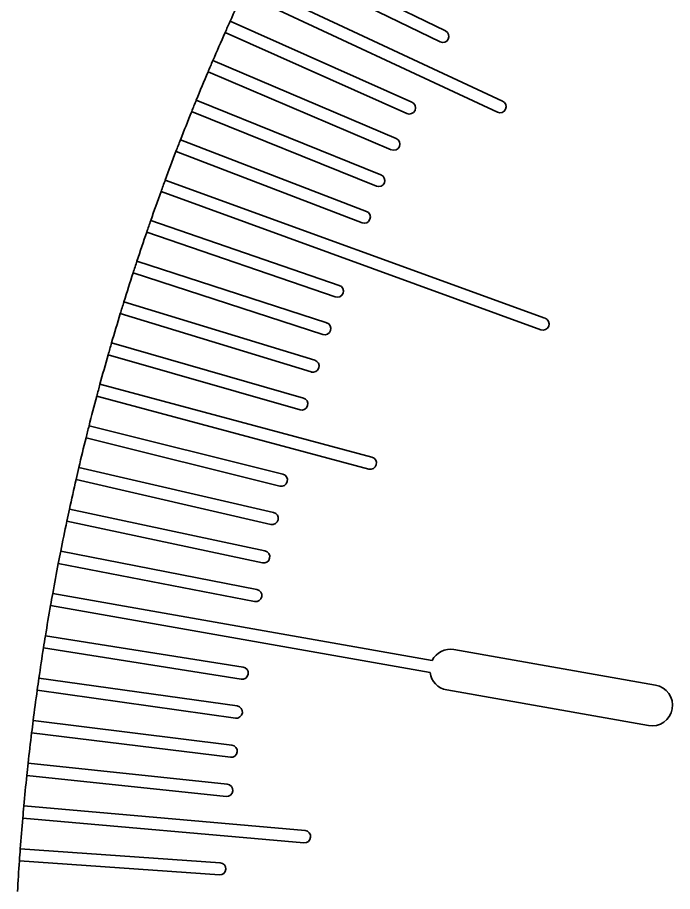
# Model space of a CAD drawing. Extents: x 0 to 297, y 0 to 210.
# Drawn here: x 163 to 178.99, y 101.89 to 123.22 of the extents above; entities that cross this region are included whole.
import ezdxf

# ---------------------------------------------------------------- set-up
doc = ezdxf.new("R2010")
doc.units = 0

msp = doc.modelspace()

# ---------------------------------------------------------------- linework, layer by layer
at = {"color": 7, "lineweight": 35, "ltscale": 0.121392}
msp.add_line((173.443, 122.89), (169.079, 125.018), dxfattribs=at)
at = {"color": 7, "lineweight": 35, "ltscale": 0.121404}
msp.add_line((168.947, 124.749), (173.311, 122.62), dxfattribs=at)
at = {"color": 7, "lineweight": 35, "ltscale": 0.171431}
msp.add_line((174.839, 121.177), (168.624, 124.075), dxfattribs=at)
at = {"color": 7, "lineweight": 35, "ltscale": 0.171443}
msp.add_line((168.497, 123.804), (174.712, 120.906), dxfattribs=at)
at = {"color": 7, "lineweight": 35, "ltscale": 0.121471}
msp.add_line((172.625, 121.149), (168.187, 123.125), dxfattribs=at)
at = {"color": 7, "lineweight": 35, "ltscale": 0.121482}
msp.add_line((168.064, 122.851), (172.503, 120.875), dxfattribs=at)
at = {"color": 7, "lineweight": 35, "ltscale": 0.121511}
msp.add_line((172.239, 120.268), (167.765, 122.167), dxfattribs=at)
at = {"color": 7, "lineweight": 35, "ltscale": 0.121522}
msp.add_line((167.648, 121.891), (172.122, 119.992), dxfattribs=at)
at = {"color": 7, "lineweight": 35, "ltscale": 0.121551}
msp.add_line((171.869, 119.38), (167.361, 121.202), dxfattribs=at)
at = {"color": 7, "lineweight": 35, "ltscale": 0.121563}
msp.add_line((167.248, 120.924), (171.757, 119.102), dxfattribs=at)
at = {"color": 7, "lineweight": 35, "ltscale": 0.121592}
msp.add_line((171.514, 118.487), (166.974, 120.23), dxfattribs=at)
at = {"color": 7, "lineweight": 35, "ltscale": 0.121603}
msp.add_line((166.866, 119.95), (171.407, 118.207), dxfattribs=at)
at = {"color": 7, "lineweight": 35, "ltscale": 0.246633}
msp.add_line((175.873, 115.877), (166.603, 119.251), dxfattribs=at)
at = {"color": 7, "lineweight": 35, "ltscale": 0.246644}
msp.add_line((166.5, 118.969), (175.771, 115.595), dxfattribs=at)
at = {"color": 7, "lineweight": 35, "ltscale": 0.121674}
msp.add_line((170.851, 116.681), (166.25, 118.266), dxfattribs=at)
at = {"color": 7, "lineweight": 35, "ltscale": 0.121685}
msp.add_line((166.152, 117.982), (170.754, 116.397), dxfattribs=at)
at = {"color": 7, "lineweight": 35, "ltscale": 0.121715}
msp.add_line((170.544, 115.77), (165.913, 117.274), dxfattribs=at)
at = {"color": 7, "lineweight": 35, "ltscale": 0.121727}
msp.add_line((165.82, 116.989), (170.451, 115.485), dxfattribs=at)
at = {"color": 7, "lineweight": 35, "ltscale": 0.121757}
msp.add_line((170.252, 114.854), (165.595, 116.278), dxfattribs=at)
at = {"color": 7, "lineweight": 35, "ltscale": 0.121769}
msp.add_line((165.507, 115.991), (170.164, 114.567), dxfattribs=at)
at = {"color": 7, "lineweight": 35, "ltscale": 0.121798}
msp.add_line((169.976, 113.932), (165.293, 115.275), dxfattribs=at)
at = {"color": 7, "lineweight": 35, "ltscale": 0.12181}
msp.add_line((165.21, 114.987), (169.894, 113.644), dxfattribs=at)
at = {"color": 7, "lineweight": 35, "ltscale": 0.17184}
msp.add_line((171.649, 112.489), (165.009, 114.268), dxfattribs=at)
at = {"color": 7, "lineweight": 35, "ltscale": 0.171852}
msp.add_line((164.931, 113.978), (171.571, 112.199), dxfattribs=at)
at = {"color": 7, "lineweight": 35, "ltscale": 0.121883}
msp.add_line((169.474, 112.076), (164.743, 113.255), dxfattribs=at)
at = {"color": 7, "lineweight": 35, "ltscale": 0.121894}
msp.add_line((164.67, 112.964), (169.401, 111.785), dxfattribs=at)
at = {"color": 7, "lineweight": 35, "ltscale": 0.121925}
msp.add_line((169.247, 111.141), (164.495, 112.239), dxfattribs=at)
at = {"color": 7, "lineweight": 35, "ltscale": 0.121937}
msp.add_line((164.427, 111.946), (169.179, 110.849), dxfattribs=at)
at = {"color": 7, "lineweight": 35, "ltscale": 0.121968}
msp.add_line((169.036, 110.203), (164.264, 111.217), dxfattribs=at)
at = {"color": 7, "lineweight": 35, "ltscale": 0.121979}
msp.add_line((164.201, 110.924), (168.974, 109.91), dxfattribs=at)
at = {"color": 7, "lineweight": 35, "ltscale": 0.12201}
msp.add_line((168.842, 109.261), (164.051, 110.193), dxfattribs=at)
at = {"color": 7, "lineweight": 35, "ltscale": 0.122023}
msp.add_line((163.993, 109.898), (168.784, 108.967), dxfattribs=at)
at = {"color": 7, "lineweight": 35, "ltscale": 0.235129}
msp.add_line((173.118, 107.531), (163.856, 109.164), dxfattribs=at)
at = {"color": 7, "lineweight": 35, "ltscale": 0.235141}
msp.add_line((163.803, 108.869), (173.066, 107.235), dxfattribs=at)
at = {"color": 7, "lineweight": 35, "ltscale": 0.122096}
msp.add_line((168.503, 107.368), (163.679, 108.132), dxfattribs=at)
at = {"color": 7, "lineweight": 35, "ltscale": 0.122108}
msp.add_line((163.631, 107.836), (168.456, 107.072), dxfattribs=at)
at = {"color": 7, "lineweight": 35, "ltscale": 0.125}
for p, q in [((178.573, 106.924), (173.649, 107.793)), ((173.475, 106.808), (178.399, 105.94))]:
    msp.add_line(p, q, dxfattribs=at)
at = {"color": 7, "lineweight": 35, "ltscale": 0.122139}
msp.add_line((168.358, 106.417), (163.52, 107.097), dxfattribs=at)
at = {"color": 7, "lineweight": 35, "ltscale": 0.122151}
msp.add_line((163.478, 106.8), (168.316, 106.12), dxfattribs=at)
at = {"color": 7, "lineweight": 35, "ltscale": 0.122182}
msp.add_line((168.23, 105.464), (163.379, 106.06), dxfattribs=at)
at = {"color": 7, "lineweight": 35, "ltscale": 0.122195}
msp.add_line((163.342, 105.762), (168.193, 105.167), dxfattribs=at)
at = {"color": 7, "lineweight": 35, "ltscale": 0.122226}
msp.add_line((168.118, 104.509), (163.256, 105.02), dxfattribs=at)
at = {"color": 7, "lineweight": 35, "ltscale": 0.122238}
msp.add_line((163.224, 104.722), (168.087, 104.211), dxfattribs=at)
at = {"color": 7, "lineweight": 35, "ltscale": 0.172269}
msp.add_line((170.016, 103.378), (163.151, 103.978), dxfattribs=at)
at = {"color": 7, "lineweight": 35, "ltscale": 0.172281}
msp.add_line((163.125, 103.68), (169.99, 103.079), dxfattribs=at)
at = {"color": 7, "lineweight": 35, "ltscale": 0.122313}
msp.add_line((167.945, 102.594), (163.065, 102.935), dxfattribs=at)
at = {"color": 7, "lineweight": 35, "ltscale": 0.122325}
msp.add_line((163.043, 102.636), (167.924, 102.294), dxfattribs=at)
at = {"color": 7, "lineweight": 35}
for centre, radius, start, end in [((222.901, 98.5), 60, 155.05669, 155.76953), ((222.901, 98.5), 60, 155.76953, 156.056), ((222.901, 98.5), 60, 156.056, 156.76887), ((173.377, 122.755), 0.15, 244, 64), ((222.901, 98.5), 60, 156.76887, 157.05534), ((222.901, 98.5), 60, 157.05534, 157.76822), ((222.901, 98.5), 60, 157.76822, 158.0547), ((172.564, 121.012), 0.15, 246, 66), ((174.776, 121.042), 0.15, 245, 65), ((222.901, 98.5), 60, 158.0547, 158.76761), ((222.901, 98.5), 60, 158.76761, 159.05408), ((172.181, 120.13), 0.15, 247, 67), ((222.901, 98.5), 60, 159.05408, 159.76703), ((222.901, 98.5), 60, 159.76703, 160.0535), ((171.813, 119.241), 0.15, 248, 68), ((222.901, 98.5), 60, 160.0535, 160.76647), ((171.46, 118.347), 0.15, 249, 69), ((222.901, 98.5), 60, 160.76647, 161.05295), ((222.901, 98.5), 60, 161.05295, 161.76594), ((222.901, 98.5), 60, 161.76594, 162.05243), ((222.901, 98.5), 60, 162.05243, 162.76544), ((170.803, 116.539), 0.15, 251, 71), ((222.901, 98.5), 60, 162.76544, 163.05192), ((222.901, 98.5), 60, 163.05192, 163.76496), ((175.822, 115.736), 0.15, 250, 70), ((170.497, 115.627), 0.15, 252, 72), ((222.901, 98.5), 60, 163.76496, 164.05144), ((222.901, 98.5), 60, 164.05144, 164.76452), ((170.208, 114.71), 0.15, 253, 73), ((222.901, 98.5), 60, 164.76452, 165.051), ((222.901, 98.5), 60, 165.051, 165.7641), ((169.935, 113.788), 0.15, 254, 74), ((222.901, 98.5), 60, 165.7641, 166.05059), ((222.901, 98.5), 60, 166.05059, 166.76371), ((171.61, 112.344), 0.15, 255, 75), ((222.901, 98.5), 60, 166.76371, 167.0502), ((169.437, 111.93), 0.15, 256, 76), ((222.901, 98.5), 60, 167.0502, 167.76335), ((222.901, 98.5), 60, 167.76335, 168.04984), ((169.213, 110.995), 0.15, 257, 77), ((222.901, 98.5), 60, 168.04984, 168.76302), ((222.901, 98.5), 60, 168.76302, 169.0495), ((169.005, 110.056), 0.15, 258, 78), ((222.901, 98.5), 60, 169.0495, 169.76271), ((168.813, 109.114), 0.15, 259, 79), ((222.901, 98.5), 60, 169.76271, 170.0492), ((222.901, 98.5), 60, 170.0492, 170.76245), ((222.901, 98.5), 60, 170.76245, 171.04892), ((222.901, 98.5), 60, 171.04892, 171.7622), ((173.562, 107.3), 0.5, 80, 152.5424), ((168.479, 107.22), 0.15, 261, 81), ((222.901, 98.5), 60, 171.7622, 172.04868), ((173.562, 107.3), 0.5, 187.4576, 260), ((178.486, 106.432), 0.5, 260, 80), ((222.901, 98.5), 60, 172.04868, 172.76199), ((168.337, 106.269), 0.15, 262, 82), ((222.901, 98.5), 60, 172.76199, 173.04846), ((222.901, 98.5), 60, 173.04846, 173.76179), ((168.211, 105.315), 0.15, 263, 83), ((222.901, 98.5), 60, 173.76179, 174.04827), ((222.901, 98.5), 60, 174.04827, 174.76163), ((168.103, 104.36), 0.15, 264, 84), ((222.901, 98.5), 60, 174.76163, 175.0481), ((222.901, 98.5), 60, 175.0481, 175.7615), ((170.003, 103.228), 0.15, 265, 85), ((222.901, 98.5), 60, 175.7615, 176.04798), ((222.901, 98.5), 60, 176.04798, 176.7614), ((167.935, 102.444), 0.15, 266, 86)]:
    msp.add_arc(centre, radius, start, end, dxfattribs=at)

doc.saveas('drawing.dxf')
